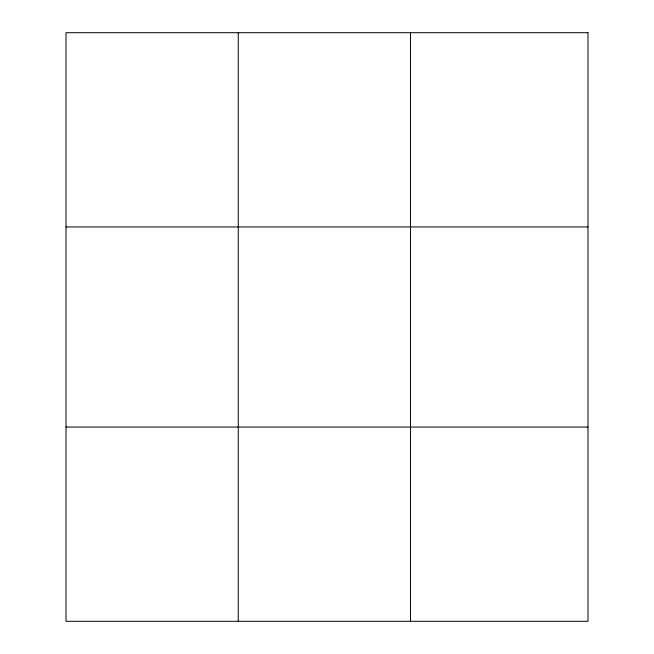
<?xml version="1.0" encoding="UTF-8"?>
<svg xmlns="http://www.w3.org/2000/svg" width="654" height="654" viewBox="0 0 654 654"><rect width="100%" height="100%" fill="white"/><g stroke="black" fill="none" stroke-linecap="round" stroke-linejoin="round"><path stroke-width="0.98" d="M238.269 621.3L238.269 32.7M410.516 621.3L410.516 32.7M66.013 226.938L587.987 226.938M66.013 427.062L587.987 427.062M587.987 32.7L587.987 621.3L66.013 621.3L66.013 32.7L587.987 32.7"/></g></svg>
